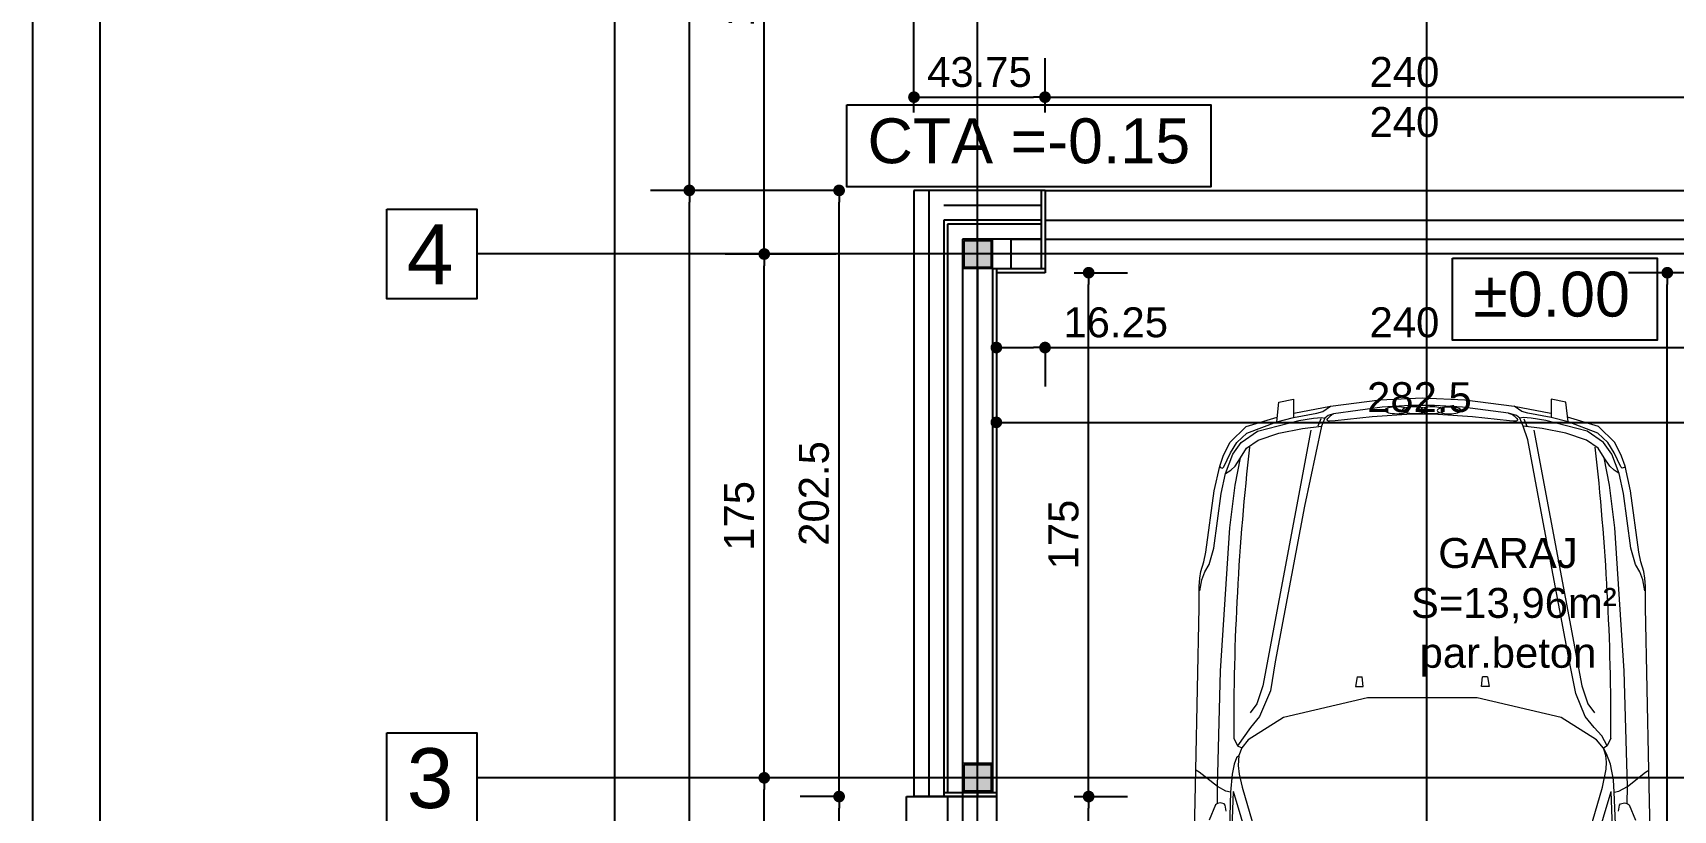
# Model space of a CAD drawing. Header units: millimetres. Extents: x 10453 to 58457, y -15634 to -5634.
# Drawn here: x 43696 to 44244, y -10190 to -9931 of the extents above; entities that cross this region are included whole.
import ezdxf

# ---------------------------------------------------------------- set-up
doc = ezdxf.new("R2010")
doc.units = ezdxf.units.MM
doc.header["$MEASUREMENT"] = 0
doc.layers.get('Defpoints').update_dxf_attribs({"color": 210, "lineweight": 0})
doc.layers.add('FINE', color=41, linetype='Continuous', lineweight=5)
doc.layers.add('MOBILIER', color=142, linetype='Continuous', lineweight=5)
doc.styles.add('1pe200', font='arial.ttf', dxfattribs={"height": 55})
doc.styles.get("Standard").update_dxf_attribs({"font": 'arial.ttf', "height": 10})
doc.dimstyles.get("Standard").update_dxf_attribs({"dimscale": 1.3, "dimtxt": 35, "dimasz": 3, "dimexe": 10, "dimexo": 20, "dimgap": 2.5, "dimtad": 1, "dimdsep": 46, "dimtxsty": 'Standard', "dimblk": 'DOT', "dimcen": 3, "dimazin": 0, "dimtfac": 1, "dimtofl": 0, "dimtmove": 0, "dimatfit": 3, "dimldrblk": 'DOT', "dimfxl": 0.18, "dimtolj": 1, "dimtzin": 0, "dimlwe": -1, "dimarcsym": 0})

# ---------------------------------------------------------------- blocks, each defined once
blk = doc.blocks.new('A$C036C63DA')
at = {"layer": 'FINE', "ltscale": 10}
for p, q in [((0, 15), (0, -15)), ((-15, 0), (15, 0))]:
    blk.add_line(p, q, dxfattribs=at)
for points in [[(-5, 5), (5, 5), (5, -5), (-5, -5)], [(-4.5, 4.5), (4.5, 4.5), (4.5, -4.5), (-4.5, -4.5)]]:
    blk.add_lwpolyline(points, close=True, dxfattribs=at)
blk = doc.blocks.new('A$C54C70DF9')
at = {"layer": 'MOBILIER'}
for p, q in [((-65.95, 180.62), (-61.11, 181.62)), ((-61.11, 181.62), (-61.11, 175.42)), ((25, 181.62), (25, 175.42)), ((29.84, 180.62), (25, 181.62)), ((-66.69, 174.04), (-65.95, 180.62)), ((30.58, 174.04), (29.84, 180.62)), ((-51.97, 175), (-52.98, 172.55)), ((15.86, 175), (16.87, 172.55)), ((-39.86, 88.76), (-40.32, 85.61)), ((-39.86, 88.76), (-38.15, 88.76)), ((-37.85, 85.61), (-38.15, 88.76)), ((1.74, 85.61), (2.04, 88.76)), ((3.75, 88.76), (2.04, 88.76)), ((3.75, 88.76), (4.21, 85.61)), ((-40.32, 85.61), (-37.85, 85.61)), ((4.21, 85.61), (1.74, 85.61))]:
    blk.add_line(p, q, dxfattribs=at)
for points in [[(-60.96, 176.94), (-48.72, 179.27), (-32.27, 181.33), (-18.05, 182.06), (-3.84, 181.33), (12.61, 179.27), (24.85, 176.94)], [(-94.1, 37), (-93.68, 57.6), (-92.61, 112.01), (-92.52, 119.05), (-92.34, 121.77), (-91.97, 124.01), (-91.03, 127.28), (-90.39, 130.49), (-87.59, 150.97), (-85.72, 159.22), (-84.55, 162.54), (-82.28, 167.08), (-76.89, 172.43), (-66.52, 175.56)], [(-92.38, 117.53), (-91.72, 121.18), (-90.69, 123.93), (-89.22, 126.35), (-87.63, 131.8), (-85.2, 150.05), (-83.74, 156.8), (-81.35, 163.21), (-78.55, 167.09), (-73.14, 170.93), (-59.32, 174.5), (-54.34, 175.2), (-51.74, 175.43), (-50.63, 175.19)], [(-85.72, 159.22), (-85.49, 158.74), (-84.8, 158.58), (-84.37, 158.99), (-82.12, 163.68), (-79.98, 167.06), (-76.61, 170.24), (-66.69, 174.04), (-61.11, 175.42), (-53.28, 176.93), (-51.28, 177.49), (-48.72, 179.27)], [(43.69, 65.8), (41.89, 69.14), (39.35, 71.87), (36.33, 75.51), (33.19, 83.23), (31.11, 93.86), (21.31, 145.82), (17.11, 167.97), (15.63, 172.59), (14.52, 175.19), (13.37, 176.09), (10.73, 176.86), (-4.68, 178.88), (-13.97, 179.45), (-22.14, 179.45), (-31.43, 178.88), (-47.74, 176.68), (-49.48, 176.09), (-50.63, 175.19), (-51.74, 172.55), (-57.42, 145.82), (-67.22, 93.86), (-68.78, 84.14), (-72.44, 75.51), (-75.46, 71.87), (-79.8, 65.8)], [(10.73, 176.86), (12.07, 176.44), (12.59, 176.01), (13.52, 175.1), (13.69, 174.78), (13.67, 174.51), (13.53, 174.38), (13.28, 174.28), (12.4, 174.2), (11.05, 174.29), (-1.26, 175.67), (-14.54, 176.61), (-21.57, 176.61), (-34.85, 175.67), (-47.16, 174.29), (-49.02, 174.21), (-49.39, 174.28), (-49.64, 174.38), (-49.78, 174.51), (-49.8, 174.78), (-49.63, 175.1), (-49.17, 175.6), (-48.02, 176.52), (-47.74, 176.68)], [(49.61, 159.22), (49.38, 158.74), (48.69, 158.58), (48.26, 158.99), (46.01, 163.68), (43.87, 167.06), (40.5, 170.24), (30.58, 174.04), (25, 175.42), (17.17, 176.93), (15.17, 177.49), (12.61, 179.27)], [(56.27, 117.53), (55.61, 121.18), (54.58, 123.93), (53.11, 126.35), (51.52, 131.8), (49.09, 150.05), (47.63, 156.8), (45.24, 163.21), (42.44, 167.09), (37.03, 170.93), (23.21, 174.5), (18.23, 175.2), (15.63, 175.43), (14.52, 175.19)], [(57.99, 37), (57.57, 57.6), (56.5, 112.01), (56.41, 119.05), (56.23, 121.77), (55.86, 124.01), (54.93, 127.28), (54.28, 130.49), (51.48, 150.97), (49.61, 159.22), (48.44, 162.54), (46.17, 167.08), (40.78, 172.43), (30.41, 175.56)], [(-86.45, 46.53), (-86.5, 52.15), (-85.43, 90.81), (-82.32, 138.54), (-80.5, 152.81), (-78.81, 161.94), (-76.79, 165.17), (-72.86, 167.91), (-65.96, 170.23), (-58.06, 171.74), (-51.74, 172.55)], [(-55.24, 171.19), (-71.28, 85.78), (-73.36, 79.79), (-75.49, 76.83)], [(50.34, 46.53), (50.39, 52.15), (49.32, 90.81), (46.21, 138.54), (44.39, 152.81), (42.7, 161.94), (40.68, 165.17), (36.75, 167.91), (29.85, 170.23), (21.95, 171.74), (15.63, 172.55)], [(19.13, 171.19), (35.17, 85.78), (37.25, 79.79), (39.38, 76.83)], [(-83.74, 156.8), (-82.05, 157.85), (-80.6, 159.23), (-78.81, 161.94)], [(47.63, 156.8), (45.94, 157.85), (44.49, 159.23), (42.7, 161.94)], [(30.16, 11.06), (42.05, 51.9), (43.34, 58.02), (43.44, 60.33), (43.25, 62.48), (42.68, 64.31), (42.42, 64.95), (40.1, 67.78), (28.3, 75.28), (0.29, 81.84), (-36.4, 81.84), (-64.41, 75.28), (-76.21, 67.78), (-78.35, 65.06), (-79.36, 62.48), (-79.53, 59.19), (-79.25, 56.28), (-78.16, 51.9), (-66.27, 11.06)], [(-81.02, 68.28), (-79.8, 65.8), (-78.35, 65.06)], [(44.91, 68.28), (43.69, 65.8), (42.42, 64.95)], [(-79.25, 62.48), (-80.15, 61.71), (-80.84, 59.64), (-81.52, 56.28), (-82.12, 50.32), (-83.7, -5.78)], [(46.88, 29.07), (46.01, 50.32), (45.77, 54.35), (44.73, 59.64), (43.4, 63.05), (42.42, 64.95)], [(-82.12, 50.32), (-83.61, 50.61), (-86.5, 52.15), (-92.53, 56.92), (-93.68, 57.6)], [(46.01, 50.32), (47.5, 50.61), (50.39, 52.15), (56.42, 56.92), (57.57, 57.6)], [(-18.05, -151.59), (-34.69, -151.11), (-52.07, -148.39), (-63.86, -144.01), (-70.28, -139.55), (-74.88, -133.48), (-78.1, -123.09), (-80.55, -99.22), (-81.86, -56.63), (-82.11, 4.1), (-81.99, 16.1), (-81.52, 38.32), (-81.05, 50.49)], [(-65.23, 6.92), (-67.23, 5.07), (-67.35, 5.07), (-67.56, 5.07), (-67.67, 5.35), (-81.05, 50.49)], [(-18.05, -151.59), (-1.42, -151.11), (15.96, -148.39), (27.75, -144.01), (34.17, -139.55), (38.77, -133.48), (41.99, -123.09), (44.44, -99.22), (45.75, -56.63), (46, 4.1), (45.88, 16.1), (45.41, 38.32), (44.95, 50.49)], [(29.12, 6.92), (31.12, 5.07), (31.24, 5.07), (31.45, 5.07), (31.56, 5.35), (44.95, 50.49)], [(-83.56, 43.93), (-83.86, 45.94), (-84.21, 46.44), (-85.52, 46.76), (-86.46, 46.53), (-87.06, 46), (-89.23, 40.97)], [(47.46, 43.93), (47.75, 45.94), (48.1, 46.44), (49.41, 46.76), (50.35, 46.53), (50.95, 46), (53.12, 40.97)]]:
    blk.add_lwpolyline(points, dxfattribs=at)
for centre, start, end in [((749.59, 72.14), 173.54015, 180.26677), ((-785.7, 72.14), 359.73323, 6.45985)]:
    blk.add_arc(centre, 830.62, start, end, dxfattribs=at)
at = {"layer": 'MOBILIER', "extrusion": (0, 0, -1)}
for centre, start_param, end_param in [((-26.55, 177.87), 1.570796326792669, 7.853981633972255), ((-20.74, 177.9), 1.570796326795044, 7.85398163397463), ((-14.72, 177.9), 1.570796326795567, 7.853981633975153), ((-9.08, 177.82), 1.570796326795567, 7.853981633975153)]:
    blk.add_ellipse(centre, major_axis=(3.98, 0.01), ratio=0.285275, start_param=start_param, end_param=end_param, dxfattribs=at)
blk = doc.blocks.new('_Dot')
at = {"color": 0, "linetype": 'ByBlock', "lineweight": -2}
blk.add_line((-0.5, 0), (-1, 0), dxfattribs=at)
at = {"color": 0, "linetype": 'ByBlock', "const_width": 0.5}
blk.add_lwpolyline([(-0.25, 0, 1), (0.25, 0, 1)], format="xyb", close=True, dxfattribs=at)
blk = doc.blocks.new('*D203')
at = {"color": 0, "ltscale": 10, "transparency": 16777216}
for p, q in [((44017.69, -10036.76), (44017.69, -10073.76)), ((44300.19, -10036.76), (44300.19, -10073.76))]:
    blk.add_line(p, q, dxfattribs=at)
at = {"color": 0, "linetype": 'ByBlock', "lineweight": -2, "ltscale": 10, "transparency": 16777216}
blk.add_line((44021.59, -10060.76), (44296.29, -10060.76), dxfattribs=at)
at = {"layer": 'Defpoints', "color": 0, "ltscale": 10, "transparency": 16777216}
for p in [(44017.69, -10010.76), (44300.19, -10010.76), (44300.19, -10060.76)]:
    blk.add_point(p, dxfattribs=at)
at = {"color": 0, "lineweight": -2, "ltscale": 10, "transparency": 16777216, "xscale": 3.9, "yscale": 3.9, "zscale": 3.9, "rotation": 180}
blk.add_blockref('_Dot', (44017.69, -10060.76), dxfattribs=at)
at = {"color": 0, "lineweight": -2, "ltscale": 10, "transparency": 16777216, "xscale": 3.9, "yscale": 3.9, "zscale": 3.9}
blk.add_blockref('_Dot', (44300.19, -10060.76), dxfattribs=at)
at = {"color": 0, "ltscale": 10, "transparency": 16777216, "insert": (44158.94, -10052.4), "char_height": 10, "attachment_point": 5}
blk.add_mtext('\\A1;282.5', dxfattribs=at)
blk = doc.blocks.new('*D205')
at = {"color": 0, "ltscale": 10, "transparency": 16777216}
for p, q in [((44017.69, -10036.76), (44017.69, -10048.76)), ((44033.94, -10036.76), (44033.94, -10048.76))]:
    blk.add_line(p, q, dxfattribs=at)
at = {"color": 0, "linetype": 'ByBlock', "lineweight": -2, "ltscale": 10, "transparency": 16777216}
for p, q in [((44021.59, -10035.76), (44030.04, -10035.76)), ((44033.94, -10035.76), (44077.21, -10035.76))]:
    blk.add_line(p, q, dxfattribs=at)
at = {"layer": 'Defpoints', "color": 0, "ltscale": 10, "transparency": 16777216}
for p in [(44017.69, -10010.76), (44033.94, -10010.76), (44033.94, -10035.76)]:
    blk.add_point(p, dxfattribs=at)
at = {"color": 0, "lineweight": -2, "ltscale": 10, "transparency": 16777216, "xscale": 3.9, "yscale": 3.9, "zscale": 3.9, "rotation": 180}
blk.add_blockref('_Dot', (44017.69, -10035.76), dxfattribs=at)
at = {"color": 0, "lineweight": -2, "ltscale": 10, "transparency": 16777216, "xscale": 3.9, "yscale": 3.9, "zscale": 3.9}
blk.add_blockref('_Dot', (44033.94, -10035.76), dxfattribs=at)
at = {"color": 0, "ltscale": 10, "transparency": 16777216, "insert": (44057.53, -10027.4), "char_height": 10, "attachment_point": 5}
blk.add_mtext('\\A1;16.25', dxfattribs=at)
blk = doc.blocks.new('*D206')
at = {"color": 0, "ltscale": 10, "transparency": 16777216}
for p, q in [((44033.94, -10036.76), (44033.94, -10048.76)), ((44273.94, -10036.76), (44273.94, -10048.76))]:
    blk.add_line(p, q, dxfattribs=at)
at = {"color": 0, "linetype": 'ByBlock', "lineweight": -2, "ltscale": 10, "transparency": 16777216}
blk.add_line((44037.84, -10035.76), (44270.04, -10035.76), dxfattribs=at)
at = {"layer": 'Defpoints', "color": 0, "ltscale": 10, "transparency": 16777216}
for p in [(44033.94, -10010.76), (44273.94, -10010.76), (44273.94, -10035.76)]:
    blk.add_point(p, dxfattribs=at)
at = {"color": 0, "lineweight": -2, "ltscale": 10, "transparency": 16777216, "xscale": 3.9, "yscale": 3.9, "zscale": 3.9, "rotation": 180}
blk.add_blockref('_Dot', (44033.94, -10035.76), dxfattribs=at)
at = {"color": 0, "lineweight": -2, "ltscale": 10, "transparency": 16777216, "xscale": 3.9, "yscale": 3.9, "zscale": 3.9}
blk.add_blockref('_Dot', (44273.94, -10035.76), dxfattribs=at)
at = {"color": 0, "ltscale": 10, "transparency": 16777216, "insert": (44153.94, -10027.4), "char_height": 10, "attachment_point": 5}
blk.add_mtext('\\A1;240', dxfattribs=at)
blk = doc.blocks.new('*D208')
at = {"color": 0, "ltscale": 10, "transparency": 16777216}
for p, q in [((44264.19, -10010.76), (44228.7, -10010.76)), ((44274.19, -10523.26), (44228.7, -10523.26))]:
    blk.add_line(p, q, dxfattribs=at)
at = {"color": 0, "linetype": 'ByBlock', "lineweight": -2, "ltscale": 10, "transparency": 16777216}
blk.add_line((44241.7, -10519.36), (44241.7, -10014.66), dxfattribs=at)
at = {"layer": 'Defpoints', "color": 0, "ltscale": 10, "transparency": 16777216}
for p in [(44241.7, -10010.76), (44290.19, -10010.76), (44300.19, -10523.26)]:
    blk.add_point(p, dxfattribs=at)
at = {"color": 0, "lineweight": -2, "ltscale": 10, "transparency": 16777216, "xscale": 3.9, "yscale": 3.9, "zscale": 3.9}
for p, rotation in [((44241.7, -10010.76), 90), ((44241.7, -10523.26), 270)]:
    blk.add_blockref('_Dot', p, dxfattribs=dict(at, rotation=rotation))
at = {"color": 0, "ltscale": 10, "transparency": 16777216, "insert": (44233.34, -10267.01), "char_height": 10, "attachment_point": 5, "rotation": 90}
blk.add_mtext('\\A1;512.5', dxfattribs=at)
blk = doc.blocks.new('*D243')
at = {"color": 0, "ltscale": 10, "transparency": 16777216}
for p, q in [((43990.19, -9957.26), (43990.19, -9939.11)), ((44033.94, -9957.26), (44033.94, -9939.11))]:
    blk.add_line(p, q, dxfattribs=at)
at = {"color": 0, "linetype": 'ByBlock', "lineweight": -2, "ltscale": 10, "transparency": 16777216}
blk.add_line((43994.09, -9952.11), (44030.04, -9952.11), dxfattribs=at)
at = {"layer": 'Defpoints', "color": 0, "ltscale": 10, "transparency": 16777216}
for p in [(44033.94, -9952.11), (43990.19, -9983.26), (44033.94, -9983.26)]:
    blk.add_point(p, dxfattribs=at)
at = {"color": 0, "lineweight": -2, "ltscale": 10, "transparency": 16777216, "xscale": 3.9, "yscale": 3.9, "zscale": 3.9, "rotation": 180}
blk.add_blockref('_Dot', (43990.19, -9952.11), dxfattribs=at)
at = {"color": 0, "lineweight": -2, "ltscale": 10, "transparency": 16777216, "xscale": 3.9, "yscale": 3.9, "zscale": 3.9}
blk.add_blockref('_Dot', (44033.94, -9952.11), dxfattribs=at)
at = {"color": 0, "ltscale": 10, "transparency": 16777216, "insert": (44012.06, -9943.75), "char_height": 10, "attachment_point": 5}
blk.add_mtext('\\A1;43.75', dxfattribs=at)
blk = doc.blocks.new('*D244')
at = {"color": 0, "ltscale": 10, "transparency": 16777216}
for p, q in [((44033.94, -9957.26), (44033.94, -9939.11)), ((44273.94, -9957.26), (44273.94, -9939.11))]:
    blk.add_line(p, q, dxfattribs=at)
at = {"color": 0, "linetype": 'ByBlock', "lineweight": -2, "ltscale": 10, "transparency": 16777216}
blk.add_line((44037.84, -9952.11), (44270.04, -9952.11), dxfattribs=at)
at = {"layer": 'Defpoints', "color": 0, "ltscale": 10, "transparency": 16777216}
for p in [(44273.94, -9952.11), (44033.94, -9983.26), (44273.94, -9983.26)]:
    blk.add_point(p, dxfattribs=at)
at = {"color": 0, "lineweight": -2, "ltscale": 10, "transparency": 16777216, "xscale": 3.9, "yscale": 3.9, "zscale": 3.9, "rotation": 180}
blk.add_blockref('_Dot', (44033.94, -9952.11), dxfattribs=at)
at = {"color": 0, "lineweight": -2, "ltscale": 10, "transparency": 16777216, "xscale": 3.9, "yscale": 3.9, "zscale": 3.9}
blk.add_blockref('_Dot', (44273.94, -9952.11), dxfattribs=at)
at = {"color": 0, "ltscale": 10, "transparency": 16777216, "char_height": 10, "attachment_point": 5}
for insert in [(44153.94, -9943.75), (44153.94, -9960.47)]:
    blk.add_mtext('\\A1;240', dxfattribs=dict(at, insert=insert))
blk = doc.blocks.new('*D246')
at = {"color": 0, "ltscale": 10, "transparency": 16777216}
for p, q in [((43990.19, -9957.26), (43990.19, -9900.26)), ((44767.69, -9957.26), (44767.69, -9900.26))]:
    blk.add_line(p, q, dxfattribs=at)
at = {"color": 0, "linetype": 'ByBlock', "lineweight": -2, "ltscale": 10, "transparency": 16777216}
blk.add_line((43994.09, -9913.26), (44763.79, -9913.26), dxfattribs=at)
at = {"layer": 'Defpoints', "color": 0, "ltscale": 10, "transparency": 16777216}
for p in [(44767.69, -9913.26), (43990.19, -9983.26), (44767.69, -9983.26)]:
    blk.add_point(p, dxfattribs=at)
at = {"color": 0, "lineweight": -2, "ltscale": 10, "transparency": 16777216, "xscale": 3.9, "yscale": 3.9, "zscale": 3.9, "rotation": 180}
blk.add_blockref('_Dot', (43990.19, -9913.26), dxfattribs=at)
at = {"color": 0, "lineweight": -2, "ltscale": 10, "transparency": 16777216, "xscale": 3.9, "yscale": 3.9, "zscale": 3.9}
blk.add_blockref('_Dot', (44767.69, -9913.26), dxfattribs=at)
at = {"color": 0, "ltscale": 10, "transparency": 16777216, "insert": (44378.94, -9904.92), "char_height": 10, "attachment_point": 5}
blk.add_mtext('\\A1;777.5', dxfattribs=at)
blk = doc.blocks.new('*D385')
at = {"color": 0, "ltscale": 10, "transparency": 16777216}
for p, q in [((43964.19, -10185.76), (43952.19, -10185.76)), ((43964.19, -10348.26), (43952.19, -10348.26))]:
    blk.add_line(p, q, dxfattribs=at)
at = {"color": 0, "linetype": 'ByBlock', "lineweight": -2, "ltscale": 10, "transparency": 16777216}
blk.add_line((43965.19, -10344.36), (43965.19, -10189.66), dxfattribs=at)
at = {"layer": 'Defpoints', "color": 0, "ltscale": 10, "transparency": 16777216}
for p in [(43965.19, -10185.76), (43990.19, -10185.76), (43990.19, -10348.26)]:
    blk.add_point(p, dxfattribs=at)
at = {"color": 0, "lineweight": -2, "ltscale": 10, "transparency": 16777216, "xscale": 3.9, "yscale": 3.9, "zscale": 3.9}
for p, rotation in [((43965.19, -10185.76), 90), ((43965.19, -10348.26), 270)]:
    blk.add_blockref('_Dot', p, dxfattribs=dict(at, rotation=rotation))
at = {"color": 0, "ltscale": 10, "transparency": 16777216, "char_height": 10, "attachment_point": 5, "rotation": 90}
for s, insert in [('\\A1;162.5', (43956.83, -10267.01)), ('\\A1;60', (43973.54, -10267.01))]:
    blk.add_mtext(s, dxfattribs=dict(at, insert=insert))
blk = doc.blocks.new('*D386')
at = {"color": 0, "ltscale": 10, "transparency": 16777216}
for p, q in [((43964.19, -9983.26), (43952.19, -9983.26)), ((43964.19, -10185.76), (43952.19, -10185.76))]:
    blk.add_line(p, q, dxfattribs=at)
at = {"color": 0, "linetype": 'ByBlock', "lineweight": -2, "ltscale": 10, "transparency": 16777216}
blk.add_line((43965.19, -10181.86), (43965.19, -9987.16), dxfattribs=at)
at = {"layer": 'Defpoints', "color": 0, "ltscale": 10, "transparency": 16777216}
for p in [(43965.19, -9983.26), (43990.19, -9983.26), (43990.19, -10185.76)]:
    blk.add_point(p, dxfattribs=at)
at = {"color": 0, "lineweight": -2, "ltscale": 10, "transparency": 16777216, "xscale": 3.9, "yscale": 3.9, "zscale": 3.9}
for p, rotation in [((43965.19, -9983.26), 90), ((43965.19, -10185.76), 270)]:
    blk.add_blockref('_Dot', p, dxfattribs=dict(at, rotation=rotation))
at = {"color": 0, "ltscale": 10, "transparency": 16777216, "insert": (43956.83, -10084.51), "char_height": 10, "attachment_point": 5, "rotation": 90}
blk.add_mtext('\\A1;202.5', dxfattribs=at)
blk = doc.blocks.new('*D387')
at = {"color": 0, "ltscale": 10, "transparency": 16777216}
for p, q in [((43964.19, -9983.26), (43902.19, -9983.26)), ((43964.19, -10550.76), (43902.19, -10550.76))]:
    blk.add_line(p, q, dxfattribs=at)
at = {"color": 0, "linetype": 'ByBlock', "lineweight": -2, "ltscale": 10, "transparency": 16777216}
blk.add_line((43915.19, -10546.86), (43915.19, -9987.16), dxfattribs=at)
at = {"layer": 'Defpoints', "color": 0, "ltscale": 10, "transparency": 16777216}
for p in [(43915.19, -9983.26), (43990.19, -9983.26), (43990.19, -10550.76)]:
    blk.add_point(p, dxfattribs=at)
at = {"color": 0, "lineweight": -2, "ltscale": 10, "transparency": 16777216, "xscale": 3.9, "yscale": 3.9, "zscale": 3.9}
for p, rotation in [((43915.19, -9983.26), 90), ((43915.19, -10550.76), 270)]:
    blk.add_blockref('_Dot', p, dxfattribs=dict(at, rotation=rotation))
at = {"color": 0, "ltscale": 10, "transparency": 16777216, "insert": (43906.83, -10267.01), "char_height": 10, "attachment_point": 5, "rotation": 90}
blk.add_mtext('\\A1;567.5', dxfattribs=at)
blk = doc.blocks.new('*D388')
at = {"color": 0, "ltscale": 10, "transparency": 16777216}
for p, q in [((44569.19, -9808.26), (43902.19, -9808.26)), ((43964.19, -9983.26), (43902.19, -9983.26))]:
    blk.add_line(p, q, dxfattribs=at)
at = {"color": 0, "linetype": 'ByBlock', "lineweight": -2, "ltscale": 10, "transparency": 16777216}
blk.add_line((43915.19, -9979.36), (43915.19, -9812.16), dxfattribs=at)
at = {"layer": 'Defpoints', "color": 0, "ltscale": 10, "transparency": 16777216}
for p in [(43915.19, -9808.26), (44595.19, -9808.26), (43990.19, -9983.26)]:
    blk.add_point(p, dxfattribs=at)
at = {"color": 0, "lineweight": -2, "ltscale": 10, "transparency": 16777216, "xscale": 3.9, "yscale": 3.9, "zscale": 3.9}
for p, rotation in [((43915.19, -9808.26), 90), ((43915.19, -9983.26), 270)]:
    blk.add_blockref('_Dot', p, dxfattribs=dict(at, rotation=rotation))
at = {"color": 0, "ltscale": 10, "transparency": 16777216, "insert": (43906.83, -9895.76), "char_height": 10, "attachment_point": 5, "rotation": 90}
blk.add_mtext('\\A1;175', dxfattribs=at)
blk = doc.blocks.new('*D391')
at = {"color": 0, "ltscale": 10, "transparency": 16777216}
for p, q in [((43964.19, -10179.51), (43927.19, -10179.51)), ((43964.19, -10354.51), (43927.19, -10354.51))]:
    blk.add_line(p, q, dxfattribs=at)
at = {"color": 0, "linetype": 'ByBlock', "lineweight": -2, "ltscale": 10, "transparency": 16777216}
blk.add_line((43940.19, -10350.61), (43940.19, -10183.41), dxfattribs=at)
at = {"layer": 'Defpoints', "color": 0, "ltscale": 10, "transparency": 16777216}
for p in [(43940.19, -10179.51), (43990.19, -10179.51), (43990.19, -10354.51)]:
    blk.add_point(p, dxfattribs=at)
at = {"color": 0, "lineweight": -2, "ltscale": 10, "transparency": 16777216, "xscale": 3.9, "yscale": 3.9, "zscale": 3.9}
for p, rotation in [((43940.19, -10179.51), 90), ((43940.19, -10354.51), 270)]:
    blk.add_blockref('_Dot', p, dxfattribs=dict(at, rotation=rotation))
at = {"color": 0, "ltscale": 10, "transparency": 16777216, "insert": (43931.83, -10267.01), "char_height": 10, "attachment_point": 5, "rotation": 90}
blk.add_mtext('\\A1;175', dxfattribs=at)
blk = doc.blocks.new('*D392')
at = {"color": 0, "ltscale": 10, "transparency": 16777216}
for p, q in [((43964.19, -10004.51), (43927.19, -10004.51)), ((43964.19, -10179.51), (43927.19, -10179.51))]:
    blk.add_line(p, q, dxfattribs=at)
at = {"color": 0, "linetype": 'ByBlock', "lineweight": -2, "ltscale": 10, "transparency": 16777216}
blk.add_line((43940.19, -10175.61), (43940.19, -10008.41), dxfattribs=at)
at = {"layer": 'Defpoints', "color": 0, "ltscale": 10, "transparency": 16777216}
for p in [(43940.19, -10004.51), (43990.19, -10004.51), (43990.19, -10179.51)]:
    blk.add_point(p, dxfattribs=at)
at = {"color": 0, "lineweight": -2, "ltscale": 10, "transparency": 16777216, "xscale": 3.9, "yscale": 3.9, "zscale": 3.9}
for p, rotation in [((43940.19, -10004.51), 90), ((43940.19, -10179.51), 270)]:
    blk.add_blockref('_Dot', p, dxfattribs=dict(at, rotation=rotation))
at = {"color": 0, "ltscale": 10, "transparency": 16777216, "insert": (43931.83, -10092.01), "char_height": 10, "attachment_point": 5, "rotation": 90}
blk.add_mtext('\\A1;175', dxfattribs=at)
blk = doc.blocks.new('*D393')
at = {"color": 0, "ltscale": 10, "transparency": 16777216}
for p, q in [((43985.44, -9829.51), (43927.19, -9829.51)), ((43964.19, -10004.51), (43927.19, -10004.51))]:
    blk.add_line(p, q, dxfattribs=at)
at = {"color": 0, "linetype": 'ByBlock', "lineweight": -2, "ltscale": 10, "transparency": 16777216}
blk.add_line((43940.19, -10000.61), (43940.19, -9833.41), dxfattribs=at)
at = {"layer": 'Defpoints', "color": 0, "ltscale": 10, "transparency": 16777216}
for p in [(43940.19, -9829.51), (44011.44, -9829.51), (43990.19, -10004.51)]:
    blk.add_point(p, dxfattribs=at)
at = {"color": 0, "lineweight": -2, "ltscale": 10, "transparency": 16777216, "xscale": 3.9, "yscale": 3.9, "zscale": 3.9}
for p, rotation in [((43940.19, -9829.51), 90), ((43940.19, -10004.51), 270)]:
    blk.add_blockref('_Dot', p, dxfattribs=dict(at, rotation=rotation))
at = {"color": 0, "ltscale": 10, "transparency": 16777216, "insert": (43931.83, -9917.01), "char_height": 10, "attachment_point": 5, "rotation": 90}
blk.add_mtext('\\A1;175', dxfattribs=at)
blk = doc.blocks.new('*D395')
at = {"color": 0, "ltscale": 10, "transparency": 16777216}
for p, q in [((44043.69, -10185.76), (44061.51, -10185.76)), ((44043.69, -10348.26), (44061.51, -10348.26))]:
    blk.add_line(p, q, dxfattribs=at)
at = {"color": 0, "linetype": 'ByBlock', "lineweight": -2, "ltscale": 10, "transparency": 16777216}
blk.add_line((44048.51, -10344.36), (44048.51, -10189.66), dxfattribs=at)
at = {"layer": 'Defpoints', "color": 0, "ltscale": 10, "transparency": 16777216}
for p in [(44017.69, -10185.76), (44048.51, -10185.76), (44017.69, -10348.26)]:
    blk.add_point(p, dxfattribs=at)
at = {"color": 0, "lineweight": -2, "ltscale": 10, "transparency": 16777216, "xscale": 3.9, "yscale": 3.9, "zscale": 3.9}
for p, rotation in [((44048.51, -10185.76), 90), ((44048.51, -10348.26), 270)]:
    blk.add_blockref('_Dot', p, dxfattribs=dict(at, rotation=rotation))
at = {"color": 0, "ltscale": 10, "transparency": 16777216, "insert": (44040.16, -10267.01), "char_height": 10, "attachment_point": 5, "rotation": 90}
blk.add_mtext('\\A1;162.5', dxfattribs=at)
blk = doc.blocks.new('*D396')
at = {"color": 0, "ltscale": 10, "transparency": 16777216}
for p, q in [((44043.69, -10010.76), (44061.51, -10010.76)), ((44043.69, -10185.76), (44061.51, -10185.76))]:
    blk.add_line(p, q, dxfattribs=at)
at = {"color": 0, "linetype": 'ByBlock', "lineweight": -2, "ltscale": 10, "transparency": 16777216}
blk.add_line((44048.51, -10181.86), (44048.51, -10014.66), dxfattribs=at)
at = {"layer": 'Defpoints', "color": 0, "ltscale": 10, "transparency": 16777216}
for p in [(44017.69, -10010.76), (44048.51, -10010.76), (44017.69, -10185.76)]:
    blk.add_point(p, dxfattribs=at)
at = {"color": 0, "lineweight": -2, "ltscale": 10, "transparency": 16777216, "xscale": 3.9, "yscale": 3.9, "zscale": 3.9}
for p, rotation in [((44048.51, -10010.76), 90), ((44048.51, -10185.76), 270)]:
    blk.add_blockref('_Dot', p, dxfattribs=dict(at, rotation=rotation))
at = {"color": 0, "ltscale": 10, "transparency": 16777216, "insert": (44040.16, -10098.26), "char_height": 10, "attachment_point": 5, "rotation": 90}
blk.add_mtext('\\A1;175', dxfattribs=at)

msp = doc.modelspace()

# ---------------------------------------------------------------- hatches: boundary and pattern name
at = {"ltscale": 10}
for points in [[(44006.936, -10000.005), (44015.936, -10000.005), (44015.936, -10009.005), (44006.936, -10009.005)], [(44006.936, -10175.005), (44015.936, -10175.005), (44015.936, -10184.005), (44006.936, -10184.005)]]:
    msp.add_hatch(color=256, dxfattribs=at).paths.add_polyline_path(points)

# ---------------------------------------------------------------- linework, layer by layer
at = {"ltscale": 2}
msp.add_line((43695.989, -11017.061), (43695.989, -9613.455), dxfattribs=at)
at = {"ltscale": 10}
for p, q in [((43718.489, -10994.561), (43718.489, -9635.955)), ((43890.186, -9883.255), (43890.186, -10650.755)), ((44033.936, -9983.255), (43990.186, -9983.255)), ((43990.186, -9983.255), (43990.186, -10185.755)), ((43995.186, -9983.255), (43995.186, -10185.755)), ((44032.686, -9983.255), (44032.686, -10009.505)), ((44033.936, -9983.255), (44033.936, -10010.755)), ((44033.936, -9983.255), (44275.186, -9983.255)), ((44033.936, -9983.255), (44033.936, -10010.755)), ((44032.686, -9988.255), (44000.186, -9988.255)), ((44000.186, -9993.255), (44000.186, -10185.755)), ((44032.686, -9993.255), (44000.186, -9993.255)), ((44001.436, -9994.505), (44001.436, -10184.505)), ((44032.686, -9994.505), (44001.436, -9994.505)), ((44033.936, -9993.255), (44273.936, -9993.255)), ((44032.686, -9999.505), (44006.436, -9999.505)), ((44006.436, -9999.505), (44006.436, -10185.755)), ((44033.936, -9999.505), (44273.936, -9999.505)), ((44011.436, -10009.505), (44011.436, -10174.505)), ((44033.936, -10009.505), (44016.436, -10009.505)), ((44016.436, -10009.505), (44016.436, -10184.505)), ((44017.686, -10009.505), (44017.686, -10185.755)), ((44033.936, -10010.755), (44017.686, -10010.755)), ((44033.936, -10010.755), (44017.686, -10010.755)), ((44017.686, -10010.755), (44017.686, -10185.755)), ((43987.686, -10185.755), (44017.686, -10185.755)), ((43987.686, -10348.255), (43987.686, -10185.755)), ((44017.686, -10185.755), (43990.186, -10185.755)), ((44017.686, -10184.505), (44000.186, -10184.505)), ((44001.436, -10185.755), (44001.436, -10348.255)), ((44006.436, -10185.755), (44006.436, -10348.255)), ((44011.436, -10184.505), (44011.436, -10185.755)), ((44017.686, -10185.755), (44017.686, -10348.255))]:
    msp.add_line(p, q, dxfattribs=at)
at = {"color": 19, "ltscale": 2}
for p, q in [((44011.436, -10718.57), (44011.436, -9770.303)), ((44161.436, -10718.57), (44161.436, -9770.303)), ((45585.126, -10004.505), (43844.237, -10004.505)), ((45585.126, -10179.505), (43844.237, -10179.505))]:
    msp.add_line(p, q, dxfattribs=at)
at = {"ltscale": 10}
for points in [[(43967.745, -9954.72), (44089.338, -9954.72), (44089.338, -9982.113), (43967.745, -9982.113)], [(43814.237, -9989.505), (43844.237, -9989.505), (43844.237, -10019.505), (43814.237, -10019.505)], [(44006.936, -10000.005), (44015.936, -10000.005), (44015.936, -10009.005), (44006.936, -10009.005)], [(44169.997, -10005.935), (44238.328, -10005.935), (44238.328, -10033.327), (44169.997, -10033.327)], [(43814.237, -10164.505), (43844.237, -10164.505), (43844.237, -10194.505), (43814.237, -10194.505)], [(44006.936, -10175.005), (44015.936, -10175.005), (44015.936, -10184.005), (44006.936, -10184.005)]]:
    msp.add_lwpolyline(points, close=True, dxfattribs=at)
msp.add_lwpolyline([(44032.686, -9999.505), (44032.686, -10009.505), (44022.686, -10009.505), (44022.686, -9999.505), (44032.686, -9999.505)], dxfattribs=at)

# ---------------------------------------------------------------- block references
for p in [(44011.436, -10004.505), (44011.436, -10179.505)]:
    msp.add_blockref('A$C036C63DA', p, dxfattribs=at)
at = {"ltscale": 2}
msp.add_blockref('A$C54C70DF9', (44177.973, -10234.583), dxfattribs=at)

# ---------------------------------------------------------------- texts
at = {"ltscale": 10, "attachment_point": 1, "style": '1pe200'}
for s, insert, char_height, width in [('CTA =-0.15 ', (43974.685, -9959.193), 15, 114.64286), ('4', (43820.841, -9994.616), 20, 21.44505), ('%%P0.00 ', (44176.938, -10010.407), 15, 74.5108), ('3', (43820.841, -10169.616), 20, 21.44505)]:
    msp.add_mtext(s, dxfattribs=dict(at, insert=insert, char_height=char_height, width=width))
at = {"linetype": 'Continuous', "insert": (44188.523, -10122.576), "char_height": 10, "width": 197.69488, "attachment_point": 5}
msp.add_mtext('GARAJ\\P S=13,96m²\\Ppar.beton', dxfattribs=at)

# ---------------------------------------------------------------- dimensions: what is measured, and where the dimension line sits
at = {"ltscale": 10}
for base, p1, p2, picture, middle in [((43915.186, -9808.255), (43990.186, -9983.255), (44595.186, -9808.255), '*D388', (43906.83, -9895.755)), ((43915.186, -9983.255), (43990.186, -10550.755), (43990.186, -9983.255), '*D387', (43906.83, -10267.005)), ((44241.7, -10010.755), (44300.186, -10523.255), (44290.186, -10010.755), '*D208', (44233.345, -10267.005))]:
    dim = msp.add_linear_dim(base=base, p1=p1, p2=p2, angle=90, dimstyle='Standard', dxfattribs=at)
    dim.commit()
    dim.dimension.update_dxf_attribs({"geometry": picture, "text_midpoint": middle})
for base, p1, p2, picture, middle in [((43940.186, -9829.505), (43990.186, -10004.505), (44011.436, -9829.505), '*D393', (43931.83, -9917.005)), ((43965.186, -9983.255), (43990.186, -10185.755), (43990.186, -9983.255), '*D386', (43956.83, -10084.505)), ((43940.186, -10004.505), (43990.186, -10179.505), (43990.186, -10004.505), '*D392', (43931.83, -10092.005)), ((44048.513, -10010.755), (44017.686, -10185.755), (44017.686, -10010.755), '*D396', (44040.158, -10098.255)), ((43940.186, -10179.505), (43990.186, -10354.505), (43990.186, -10179.505), '*D391', (43931.83, -10267.005)), ((44048.513, -10185.755), (44017.686, -10348.255), (44017.686, -10185.755), '*D395', (44040.158, -10267.005))]:
    dim = msp.add_linear_dim(base=base, p1=p1, p2=p2, angle=90, dimstyle='Standard', override={"dimtmove": 1}, dxfattribs=at)
    dim.commit()
    dim.dimension.update_dxf_attribs({"geometry": picture, "text_midpoint": middle})
for base, p1, p2, picture, middle in [((44767.686, -9913.255), (43990.186, -9983.255), (44767.686, -9983.255), '*D246', (44378.936, -9904.92)), ((44033.936, -9952.11), (43990.186, -9983.255), (44033.936, -9983.255), '*D243', (44012.061, -9943.751)), ((44300.186, -10060.755), (44017.686, -10010.755), (44300.186, -10010.755), '*D203', (44158.936, -10052.4)), ((44033.936, -10035.755), (44017.686, -10010.755), (44033.936, -10010.755), '*D205', (44057.525, -10027.4))]:
    dim = msp.add_linear_dim(base=base, p1=p1, p2=p2, dimstyle='Standard', dxfattribs=at)
    dim.commit()
    dim.dimension.update_dxf_attribs({"geometry": picture, "text_midpoint": middle})
dim = msp.add_linear_dim(base=(44273.936, -9952.11), p1=(44033.936, -9983.255), p2=(44273.936, -9983.255), text='<>\\X240', dimstyle='Standard', override={"dimtmove": 1}, dxfattribs=at)
dim.commit()
dim.dimension.update_dxf_attribs({"geometry": '*D244', "text_midpoint": (44153.936, -9952.11)})
dim = msp.add_linear_dim(base=(44273.936, -10035.755), p1=(44033.936, -10010.755), p2=(44273.936, -10010.755), dimstyle='Standard', override={"dimtmove": 1}, dxfattribs=at)
dim.commit()
dim.dimension.update_dxf_attribs({"geometry": '*D206', "text_midpoint": (44153.936, -10027.4)})
dim = msp.add_linear_dim(base=(43965.186, -10185.755), p1=(43990.186, -10348.255), p2=(43990.186, -10185.755), angle=90, text='<>\\X60', dimstyle='Standard', override={"dimtmove": 1}, dxfattribs=at)
dim.commit()
dim.dimension.update_dxf_attribs({"geometry": '*D385', "text_midpoint": (43965.186, -10267.005)})

doc.saveas('drawing.dxf')
